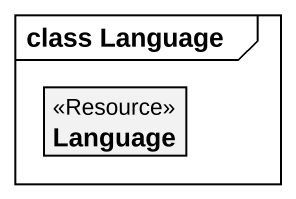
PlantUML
@startuml
mainframe class Language
hide circle
hide empty members
class Language <<Resource>>
@enduml
